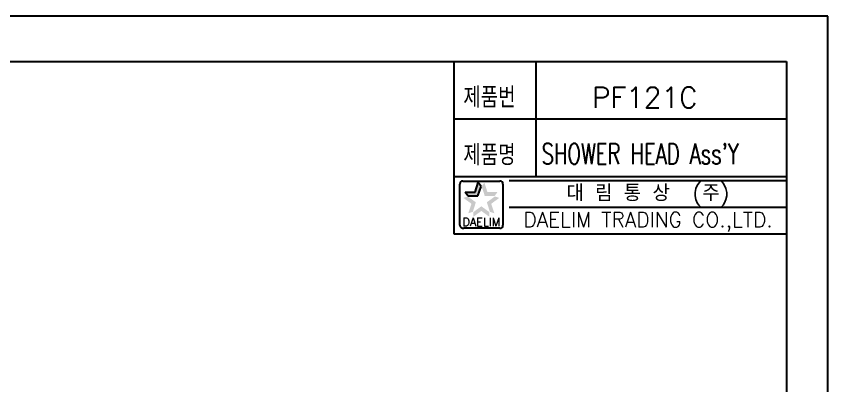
# Model space of a CAD drawing. Extents: x 513 to 810, y 1130 to 1550.
# Drawn here: x 612.9 to 810.3, y 1459.8 to 1549.8 of the extents above; entities that cross this region are included whole.
import ezdxf
from ezdxf.enums import TextEntityAlignment as Align

# ---------------------------------------------------------------- set-up
doc = ezdxf.new("R2010")
doc.units = 0
doc.header["$LTSCALE"] = 10
doc.header["$MEASUREMENT"] = 0
doc.layers.get('0').update_dxf_attribs({"color": 2, "linetype": 'CONTINUOUS'})
doc.layers.add('D', color=2, linetype='CONTINUOUS')
doc.layers.add('TXT', color=4, linetype='CONTINUOUS')
doc.styles.add('GHS', font='ROMANS.shx', dxfattribs={"bigfont": 'GHS.shx'})
doc.styles.add('ROMANS', font='ROMANS')

# ---------------------------------------------------------------- blocks, each defined once
blk = doc.blocks.new('BORDER')
for p, q in [((1.00000000000004, 0), (1.00000000000004, 1.00000000000004)), ((0, 0), (1.00000000000004, 0))]:
    blk.add_line(p, q)

msp = doc.modelspace()

# ---------------------------------------------------------------- linework, layer by layer
at = {"color": 7}
for p, q in [((719.2978788687979, 1538.767602976136), (719.2978788687979, 1496.767602976136)), ((739.2978788687979, 1538.767602976136), (739.2978788687979, 1510.767602976136)), ((719.2978788687979, 1524.767602976136), (800.2978788687979, 1524.767602976136)), ((719.2978788687979, 1510.767602976136), (800.2978788687979, 1510.767602976136)), ((719.2978788687979, 1496.767602976136), (800.2978788687979, 1496.767602976136))]:
    msp.add_line(p, q, dxfattribs=at)
at = {"color": 2, "linetype": 'Continuous'}
for p, q in [((720.7753692243823, 1498.90212823944), (720.7753692243823, 1508.90212823944)), ((721.5253692243823, 1509.65212823944), (730.5253692243823, 1509.65212823944)), ((731.2753692243823, 1508.90212823944), (731.2753692243823, 1498.90212823944)), ((732.7978788687979, 1509.767602976136), (800.2978788687979, 1509.767602976136)), ((732.7978788687979, 1503.267602976136), (800.2978788687979, 1503.267602976136)), ((730.5253692243823, 1498.15212823944), (721.7753692243823, 1498.15212823944))]:
    msp.add_line(p, q, dxfattribs=at)
at = {"color": 2}
for p, q in [((724.5370173298452, 1506.950668878382), (725.2863869186585, 1509.256991325133)), ((725.2021184782279, 1506.035235682464), (725.9514880670431, 1508.341558129215)), ((725.9514880670431, 1508.341558129215), (725.2863869186585, 1509.256991325133)), ((722.7771075485543, 1506.035235682464), (722.1120064001716, 1506.950668878382)), ((722.1120064001716, 1506.950668878382), (724.5370173298452, 1506.950668878382)), ((722.7771075485543, 1506.035235682464), (725.2021184782279, 1506.035235682464))]:
    msp.add_line(p, q, dxfattribs=at)
at = {"color": 2, "linetype": 'Continuous'}
for centre, radius, start, end in [((721.5253692243823, 1508.90212823944), 0.75, 90, 180), ((730.5253692243823, 1508.90212823944), 0.75, 0, 90), ((721.6503692243823, 1499.02712823944), 0.8838834764831844, 188.1301023541679, 278.1301023541122), ((730.5253692243823, 1498.90212823944), 0.75, 270, 0)]:
    msp.add_arc(centre, radius, start, end, dxfattribs=at)
at = {"color": 2}
for points in [[(724.5370173298452, 1506.950668878382), (725.2021184782279, 1506.035235682464), (725.2863869186585, 1509.256991325133), (725.9514880670431, 1508.341558129215)], [(726.7643515301061, 1509.256991325133), (726.0992503817251, 1508.341558129215), (727.5137211189212, 1506.950668878382), (726.8486199705367, 1506.035235682464)], [(722.1120064001716, 1506.950668878382), (722.7771075485543, 1506.035235682464), (724.5370173298452, 1506.950668878382), (725.2021184782279, 1506.035235682464)], [(727.5137211189212, 1506.950668878382), (726.8486199705367, 1506.035235682464), (729.9387320485948, 1506.950668878382), (729.2736309002121, 1506.035235682464)], [(723.6171652718003, 1504.119655342701), (724.6933215358404, 1504.469319709112), (721.6552902181502, 1505.545041003812), (722.7314464821884, 1505.894705370223)], [(722.867795682987, 1501.813332895946), (723.9439519470252, 1502.162997262357), (723.6171652718003, 1504.119655342701), (724.6933215358404, 1504.469319709112)], [(730.3954482306144, 1505.545041003812), (729.3192919665762, 1505.894705370223), (728.4335731769643, 1504.119655342701), (727.357416912926, 1504.469319709112)], [(728.4335731769643, 1504.119655342701), (727.357416912926, 1504.469319709112), (729.1829427657794, 1501.813332895946), (728.1067865017394, 1502.162997262357)], [(726.0253692243823, 1502.369992755042), (726.0253692243823, 1503.501530414056), (724.0634941707322, 1500.944607093932), (724.0634941707322, 1502.076144752945)], [(727.9872442780324, 1500.944607093932), (727.9872442780324, 1502.076144752945), (726.0253692243823, 1502.369992755042), (726.0253692243823, 1503.501530414056)]]:
    msp.add_solid(points, dxfattribs=at)
at = {"layer": 'TXT'}
for p, q in [((526.2978788687979, 1538.767602976136), (800.2978788687979, 1538.767602976136)), ((800.2978788687979, 1538.767602976136), (800.2978788687979, 1143.76760297616))]:
    msp.add_line(p, q, dxfattribs=at)

# ---------------------------------------------------------------- block references
at = {"xscale": 420, "yscale": 297, "zscale": 420, "rotation": 90}
msp.add_blockref('BORDER', (810.2978788687974, 1129.767602976135), dxfattribs=at)

# ---------------------------------------------------------------- texts
at = {"color": 7, "linetype": 'Continuous'}
for s, height, style, p in [('대 림 통 상  (주)', 4, 'GHS', (766.5582232471297, 1506.462698460311)), ('DAELIM TRADING CO.,LTD.', 3.6, 'ROMANS', (766.5582232471297, 1499.69535365159))]:
    msp.add_text(s, height=height, dxfattribs=dict(at, style=style)).set_placement(p, align=Align.MIDDLE)
at = {"color": 2, "linetype": 'Continuous', "style": 'ROMANS'}
msp.add_text('DAELIM', height=2, dxfattribs=at).set_placement((726.0253692243823, 1498.702128239443), align=Align.CENTER)
at = {"layer": 'D', "style": 'GHS'}
for s, width, p in [('제품번', 0.8, (721.6382423329233, 1527.496992100695)), ('제품명', 0.8, (721.6382423329233, 1513.496992100695)), ("SHOWER HEAD Ass'Y", 0.7, (740.6719814511962, 1513.786890500472))]:
    msp.add_text(s, height=5, dxfattribs=dict(at, width=width)).set_placement(p)
msp.add_text('PF121C', height=5, dxfattribs=at).set_placement((752.9109421982139, 1527.496992100695))

doc.saveas('drawing.dxf')
